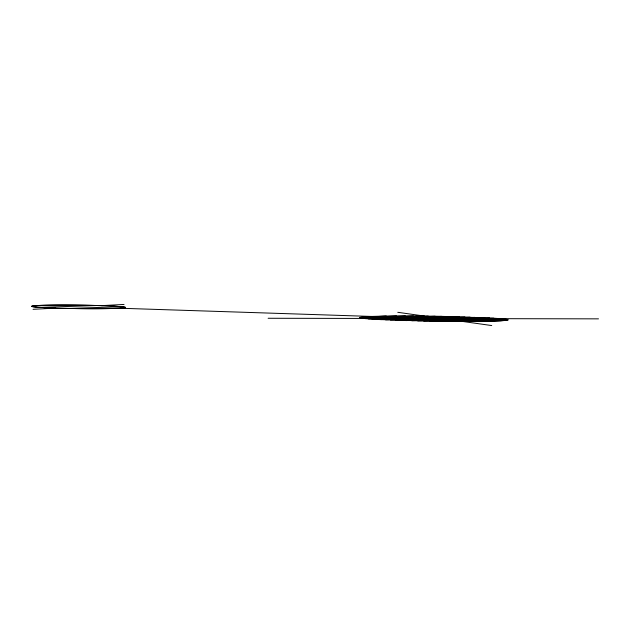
<?xml version="1.0" encoding="UTF-8"?>
<svg xmlns="http://www.w3.org/2000/svg" width="630" height="630" viewBox="0 0 630 630"><rect width="100%" height="100%" fill="white"/><g stroke="black" fill="none" stroke-linecap="round" stroke-linejoin="round"><path stroke-width="0.94" d="M33.051 309.314L55.653 308.101M101.454 305.652L124.055 304.44M366.652 316.638L368.692 316.528M359.872 317.465L386.292 316.055M360.494 317.898L396.483 315.969M362.447 318.26L405.35 315.961M365.18 318.583L413.438 315.992M368.44 318.875L421.029 316.055M372.109 319.142L428.242 316.134M376.126 319.394L435.125 316.236M380.717 319.615L441.614 316.355M385.591 319.82L447.442 316.504M390.474 320.024L453.277 316.662M395.356 320.229L459.105 316.811M400.231 320.434L464.94 316.969M405.901 320.599L470.067 317.158M411.831 320.741L474.941 317.363M417.769 320.891L479.824 317.567M423.706 321.04L484.706 317.772M429.644 321.19L489.581 317.977M436.251 321.3L493.794 318.221M443.213 321.394L497.645 318.481M450.552 321.465L501.126 318.756M458.341 321.513L504.15 319.064M466.759 321.528L506.551 319.402M476.17 321.489L507.961 319.788M489.565 321.237L505.378 320.394M268.128 318.268L363.825 318.433A76.561 2.804 0.7 0 0 378.102 319.505L429.944 321.198A76.561 2.804 0.7 0 0 458.167 321.513A68.087 2.496 0.7 0 0 483.533 321.418L500.661 320.922L507.938 320.103A68.087 2.496 0.7 0 0 504.094 319.056A76.561 2.804 0.7 0 0 489.825 317.985L440.653 316.323A83.79 3.071 0.7 0 0 409.76 315.976A68.087 2.496 0.7 0 0 384.394 316.079L367.259 316.567L359.99 317.386A68.087 2.496 0.7 0 0 363.833 318.433M500.228 318.678L598.5 318.851M37.824 305.55L371.724 316.441M397.774 312.307L424.612 316.095M463.152 321.528L491.723 325.56M52.479 307.975A46.62 1.709 0.7 0 0 125.055 307.566A46.62 1.709 0.7 0 0 58.117 305.093A46.62 1.709 0.7 0 0 52.479 307.975M54.676 308.07A47.053 1.725 0.7 0 0 125.598 307.464A47.053 1.725 0.7 0 0 55.377 305.093A47.053 1.725 0.7 0 0 54.676 308.07"/></g></svg>
